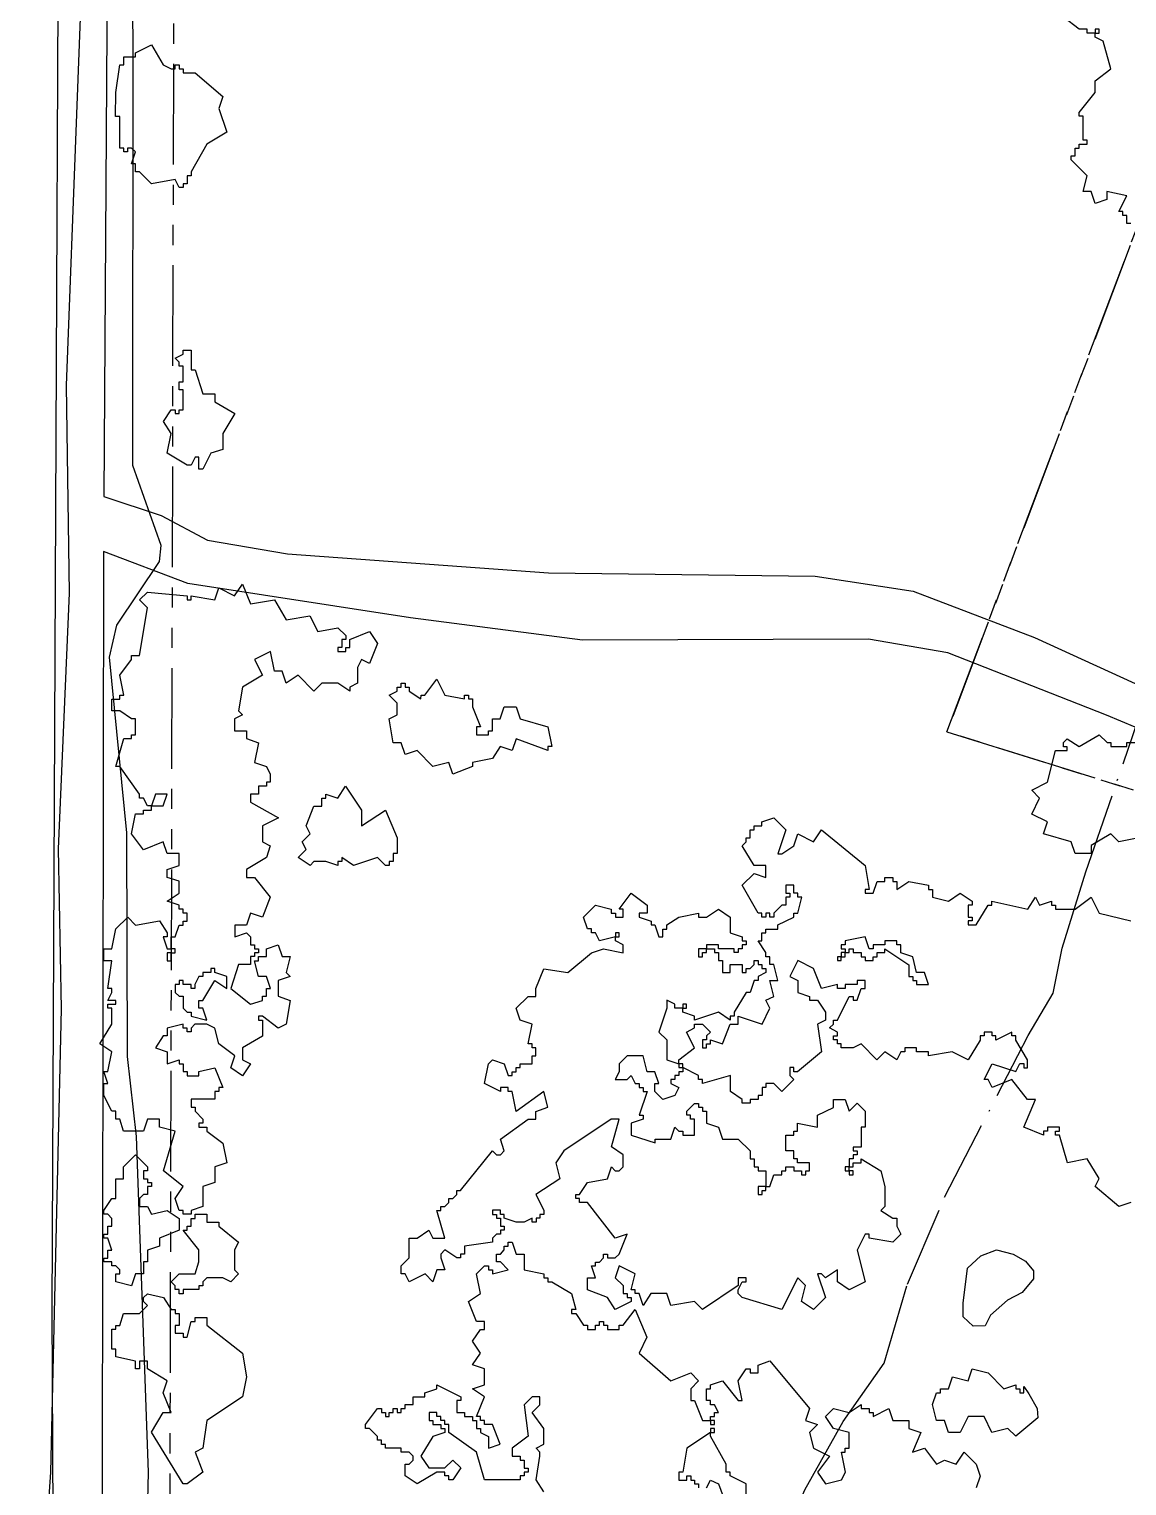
# Model space of a CAD drawing. Header units: metres. Extents: x -400 to 800, y -650 to 500.
# Drawn here: x -57.3 to 11.9, y -593.6 to -501.8 of the extents above; entities that cross this region are included whole.
import ezdxf

# ---------------------------------------------------------------- set-up
doc = ezdxf.new("R2010")
doc.units = ezdxf.units.M
doc.header["$LTSCALE"] = 2
doc.linetypes.add('DASHDOT', pattern=[3.556, 2.54, -0.508, 0, -0.508])
doc.linetypes.add('PHANTOM', pattern=[6.35, 3.175, -0.635, 0.635, -0.635, 0.635, -0.635])
for name, color, linetype in [('SITE-PATH', 84, 'CONTINUOUS'), ('SITE-PROPERTY', 7, 'PHANTOM'), ('SITE-SETBACK-WATER', 1, 'DASHDOT'), ('SITE-TREE-CANOPY', 94, 'CONTINUOUS'), ('TOPO-CONTOUR-MINOR', 9, 'CONTINUOUS')]:
    doc.layers.add(name, color=color, linetype=linetype)

msp = doc.modelspace()

# ---------------------------------------------------------------- linework, layer by layer
at = {"layer": 'SITE-PATH'}
for points in [[(24.214, -550.697), (10.648, -545.033), (0.638, -541.094), (-4.357, -540.225), (-22.386, -540.3), (-33.231, -538.886), (-47.268, -536.726), (-52.585, -534.701), (-52.702, -607.862), (-52.596, -650), (-55.593, -650), (-55.629, -621.755), (-55.827, -582.543), (-55.166, -440.248)], [(-52.24, -478.859), (-52.571, -531.23), (-48.958, -532.432), (-46.026, -533.979), (-40.989, -534.847), (-24.525, -536.04), (-7.71, -536.254), (-1.543, -537.2), (6.117, -540.116), (17.845, -545.479)]]:
    msp.add_lwpolyline(points, dxfattribs=at)
at = {"layer": 'SITE-PROPERTY'}
msp.add_lwpolyline([(105.718, -428.302), (58.419, -564.15), (0.588, -546.077), (30.062, -467.859), (17.766, -463.319), (27.976, -436.223), (-38.775, -408.915), (-38.76, -402.341), (30.124, -430.528), (39.962, -404.421)], close=True, dxfattribs=at)
msp.add_lwpolyline([(30.062, -467.859), (0.588, -546.077), (56.749, -563.627), (54.98, -572.314), (53.696, -575.929), (51.787, -582.459), (46.005, -592.792), (42.679, -600.033), (41.549, -603.704), (41.12, -606.251), (38.91, -613.492), (38.088, -617.208), (41.525, -620.423), (44.745, -621.858), (46.597, -624.083), (39.329, -624.004), (35.716, -627.964), (33.954, -634.182), (31.28, -640.611), (27.928, -650), (-48.534, -650), (-47.922, -408.88)], dxfattribs=at)
at = {"layer": 'SITE-SETBACK-WATER'}
msp.add_lwpolyline([(439.23, -650), (-19.786, -650), (-19.612, -644.954), (-19.053, -639.604), (-17.923, -634.345), (-16.84, -631.069), (-16.472, -627.873), (-15.49, -623.25), (-13.838, -618.129), (-13.518, -612.172), (-12.929, -607.924), (-11.873, -603.098), (-10.346, -598.4), (-8.363, -593.875), (-5.944, -589.568), (-3.364, -585.884), (-1.905, -580.91), (0.445, -575.424), (5.709, -565.228), (7.29, -562.555), (7.862, -559.719), (9.35, -554.909), (13.891, -541.704)], dxfattribs=at)
at = {"layer": 'SITE-TREE-CANOPY'}
for points in [[(12.182, -514.009), (11.929, -514.009), (11.929, -513.508), (11.676, -513.508), (11.677, -513.252), (11.431, -513.252), (11.929, -512.262), (10.681, -512.006), (10.68, -512.507), (9.93, -512.752), (9.677, -512.006), (9.179, -512.006), (9.432, -511.005), (8.429, -510.004), (8.429, -509.759), (8.682, -509.759), (8.682, -509.259), (8.927, -509.259), (8.927, -509.003), (9.432, -509.003), (9.432, -508.758), (9.18, -508.758), (9.18, -507.256), (8.927, -507.256), (8.927, -507.012), (9.931, -505.755), (9.931, -505.009), (10.927, -504.253), (10.429, -502.507), (9.931, -502.262), (9.931, -502.006), (9.433, -502.006), (9.433, -501.761), (8.928, -501.761), (7.932, -501.005)], [(12.681, -552.753), (11.432, -553.009), (10.927, -552.508), (9.679, -553.253), (9.678, -553.754), (8.682, -553.754), (8.43, -553.008), (6.683, -552.507), (6.929, -551.762), (5.933, -551.261), (6.431, -550.26), (5.933, -549.76), (6.929, -549.259), (7.428, -547.257), (8.178, -547.257), (8.178, -547.013), (7.933, -547.012), (7.933, -546.757), (8.178, -546.512), (8.929, -547.002), (10.178, -546.256), (10.683, -546.757), (10.928, -546.757), (10.928, -547.002), (11.931, -547.002), (11.931, -546.757), (12.429, -546.757)], [(12.18, -575.757), (11.429, -576.002), (9.928, -574.755), (10.181, -574.255), (9.43, -573.009), (8.181, -573.253), (7.677, -571.507), (7.431, -571.507), (7.431, -571.262), (7.677, -571.262), (7.677, -571.006), (6.933, -571.006), (6.933, -571.262), (6.68, -571.262), (6.68, -571.507), (5.432, -571.006), (6.183, -569.26), (5.678, -569.26), (4.682, -568.003), (3.433, -568.503), (3.18, -568.002), (2.928, -568.002), (3.433, -567.012), (4.927, -567.502), (5.18, -567.002), (5.432, -567.002), (5.432, -567.257), (5.678, -567.257), (5.678, -566.757), (4.928, -565.511), (4.928, -565.255), (4.682, -565.255), (4.682, -565.01), (3.679, -565.511), (3.679, -565.255), (3.433, -565.255), (3.433, -565.01), (2.928, -565.01), (2.928, -565.255), (2.683, -565.255), (2.683, -565.511), (1.932, -566.756), (0.929, -566.256), (-0.573, -566.511), (-0.573, -566.255), (-1.323, -566.255), (-1.323, -566.011), (-2.067, -566.01), (-2.067, -566.255), (-2.319, -566.255), (-2.572, -566.756), (-3.322, -566.255), (-3.821, -566.755), (-4.817, -565.754), (-5.322, -566.01), (-6.072, -566.01), (-6.072, -565.754), (-6.318, -565.754), (-6.318, -565.509), (-6.57, -565.509), (-6.57, -565.253), (-6.318, -565.253), (-6.318, -565.009), (-6.823, -564.753), (-6.57, -564.508), (-6.57, -564.252), (-6.318, -564.252), (-5.567, -562.762), (-5.321, -562.762), (-5.321, -563.007), (-5.069, -563.007), (-4.823, -562.261), (-4.571, -562.261), (-4.571, -561.761), (-5.069, -561.761), (-5.069, -562.005), (-5.819, -562.005), (-5.819, -562.261), (-6.317, -562.261), (-6.317, -562.005), (-7.321, -562.261), (-7.818, -561.004), (-8.822, -560.503), (-9.32, -561.504), (-8.822, -561.76), (-8.822, -562.505), (-8.071, -562.761), (-8.071, -563.006), (-7.573, -563.006), (-7.068, -563.752), (-7.068, -564.252), (-7.573, -564.508), (-7.321, -566.254), (-8.823, -567.511), (-9.068, -567.511), (-9.068, -567.255), (-9.321, -567.255), (-9.321, -567.756), (-9.068, -568.012), (-9.819, -568.757), (-10.317, -568.256), (-10.822, -568.256), (-10.822, -568.512), (-11.068, -568.512), (-11.068, -569.013), (-11.32, -569.013), (-11.32, -569.257), (-11.818, -569.257), (-11.818, -569.502), (-12.323, -569.502), (-12.323, -569.257), (-13.067, -568.756), (-13.067, -567.755), (-14.821, -568.256), (-14.821, -568.011), (-15.073, -568.011), (-15.073, -567.755), (-16.069, -567.254), (-16.069, -567.01), (-16.322, -567.01), (-16.322, -566.754), (-15.318, -566.009), (-15.823, -565.007), (-15.318, -564.752), (-15.318, -564.507), (-14.82, -564.507), (-14.322, -565.008), (-14.568, -565.252), (-14.568, -565.508), (-14.82, -565.508), (-14.82, -566.009), (-14.568, -566.009), (-14.568, -565.753), (-14.322, -565.753), (-14.322, -565.508), (-13.572, -565.753), (-13.073, -564.507), (-12.568, -564.507), (-12.568, -564.007), (-11.067, -564.507), (-10.569, -563.506), (-10.821, -563.006), (-10.323, -562.761), (-10.569, -561.76), (-10.07, -561.76), (-10.323, -560.759), (-10.568, -560.759), (-10.568, -560.258), (-10.821, -560.258), (-10.821, -560.002), (-11.319, -559.257), (-11.073, -559.257), (-11.073, -558.756), (-10.821, -558.756), (-10.821, -558.512), (-10.07, -558.512), (-10.07, -558.256), (-9.067, -557.756), (-9.067, -557.511), (-8.821, -557.511), (-8.568, -556.51), (-8.821, -556.51), (-8.821, -556.254), (-9.073, -556.254), (-9.073, -555.753), (-9.571, -555.753), (-9.572, -556.254), (-9.319, -556.254), (-9.319, -556.51), (-9.572, -556.51), (-9.572, -557.01), (-9.817, -557.01), (-10.322, -557.511), (-10.322, -557.755), (-10.568, -557.755), (-10.568, -557.511), (-10.82, -557.511), (-10.82, -557.755), (-11.073, -557.755), (-11.073, -557.511), (-11.319, -557.511), (-12.321, -555.753), (-11.571, -555.008), (-10.82, -555.253), (-10.82, -554.507), (-11.571, -554.507), (-12.321, -553.261), (-12.068, -553.005), (-12.068, -552.761), (-11.823, -552.761), (-11.823, -552.26), (-11.57, -552.26), (-11.57, -552.004), (-11.072, -552.004), (-11.072, -551.76), (-10.321, -551.504), (-9.571, -552.26), (-10.069, -553.762), (-9.817, -553.762), (-9.073, -553.262), (-8.82, -552.505), (-7.817, -553.006), (-7.319, -552.261), (-4.569, -554.508), (-4.317, -556.01), (-4.57, -556.01), (-4.57, -556.255), (-4.072, -556.255), (-3.819, -555.509), (-3.321, -555.509), (-3.321, -555.254), (-2.823, -555.254), (-2.823, -555.51), (-2.57, -555.51), (-2.57, -556.01), (-1.82, -555.51), (-0.571, -555.755), (-0.571, -556.01), (-0.318, -556.01), (-0.319, -556.511), (0.678, -556.756), (1.428, -556.255), (2.179, -556.756), (2.179, -557.012), (1.933, -557.012), (1.933, -557.757), (2.179, -557.757), (2.179, -558.002), (1.933, -558.002), (1.933, -558.258), (2.431, -558.258), (3.182, -557.012), (3.427, -557.012), (3.428, -556.756), (5.679, -557.257), (6.178, -556.512), (6.43, -557.013), (7.181, -556.757), (7.181, -557.002), (7.433, -557.002), (7.433, -557.257), (8.682, -557.258), (9.678, -556.512), (10.183, -557.503), (12.182, -558.003)], [(-24.821, -594.006), (-25.319, -593.26), (-25.073, -591.759), (-25.073, -591.503), (-25.319, -591.258), (-24.821, -591.002), (-24.821, -590.012), (-25.571, -589.011), (-25.073, -588.51), (-25.073, -588.01), (-25.571, -588.01), (-26.069, -588.51), (-25.817, -590.502), (-26.82, -591.258), (-26.82, -591.758), (-26.322, -591.758), (-26.322, -592.003), (-26.07, -592.003), (-26.07, -592.504), (-25.817, -592.504), (-25.817, -592.76), (-26.07, -592.76), (-26.07, -593.004), (-26.322, -593.004), (-26.322, -593.26), (-28.567, -593.26), (-29.072, -591.502), (-30.819, -590.256), (-30.819, -589.755), (-31.071, -589.755), (-31.071, -589.511), (-31.324, -589.511), (-31.324, -589.255), (-31.569, -589.255), (-31.569, -589.01), (-32.067, -589.01), (-32.067, -589.511), (-31.822, -589.511), (-31.822, -589.755), (-31.317, -589.755), (-31.317, -590.011), (-31.071, -590.011), (-31.071, -590.256), (-31.822, -590.512), (-32.573, -591.757), (-32.068, -592.503), (-31.072, -592.503), (-30.573, -592.003), (-30.068, -592.503), (-30.574, -593.259), (-30.819, -593.259), (-30.819, -593.004), (-31.072, -593.004), (-31.072, -592.759), (-31.57, -592.759), (-32.818, -593.504), (-33.569, -593.003), (-33.569, -592.258), (-33.323, -592.258), (-33.071, -592.002), (-33.071, -591.757), (-33.323, -591.502), (-33.821, -591.513), (-33.821, -591.257), (-34.817, -591.257), (-34.817, -591.012), (-35.07, -591.012), (-35.07, -590.756), (-35.322, -590.756), (-35.322, -590.511), (-35.82, -590.011), (-36.073, -590.011), (-36.073, -589.755), (-35.322, -588.754), (-35.07, -588.754), (-35.07, -589.01), (-34.817, -589.01), (-34.817, -589.254), (-34.572, -589.254), (-34.572, -589.01), (-34.319, -589.01), (-34.319, -588.754), (-34.073, -588.754), (-34.074, -589.01), (-33.821, -589.01), (-33.821, -588.754), (-33.568, -588.754), (-33.568, -588.509), (-33.07, -588.509), (-33.07, -588.009), (-32.32, -588.009), (-32.32, -587.753), (-31.569, -587.508), (-31.569, -587.253), (-30.068, -588.009), (-30.068, -588.254), (-30.32, -588.254), (-30.32, -589.01), (-29.822, -589.01), (-29.822, -589.255), (-29.317, -589.255), (-29.317, -589.511), (-29.072, -589.511), (-29.072, -590.012), (-28.819, -590.012), (-28.819, -590.256), (-28.321, -590.512), (-28.321, -591.258), (-27.571, -591.002), (-28.069, -589.756), (-28.567, -589.756), (-28.567, -589.511), (-28.819, -589.511), (-28.819, -589.255), (-29.072, -589.255), (-28.573, -588.009), (-29.317, -587.509), (-28.573, -587.253), (-28.573, -586.252), (-29.317, -586.007), (-28.819, -585.262), (-29.324, -584.505), (-28.818, -583.76), (-28.573, -583.76), (-28.573, -583.26), (-29.071, -583.259), (-29.569, -582.002), (-28.818, -581.502), (-29.07, -580.256), (-28.572, -579.756), (-28.32, -579.756), (-28.32, -580.011), (-28.067, -580.011), (-28.067, -580.256), (-27.071, -580.012), (-27.569, -579.511), (-27.822, -579.511), (-27.821, -579.01), (-27.569, -579.01), (-27.323, -578.755), (-27.323, -578.51), (-27.071, -578.51), (-27.071, -578.254), (-26.818, -578.254), (-26.573, -579.011), (-26.068, -579.011), (-26.068, -580.012), (-24.819, -580.257), (-24.819, -580.513), (-24.574, -580.513), (-24.567, -580.757), (-24.321, -580.757), (-23.073, -581.503), (-22.82, -582.504), (-23.073, -582.504), (-23.073, -582.76), (-22.82, -582.76), (-22.322, -583.505), (-22.07, -583.505), (-22.07, -583.761), (-21.572, -583.761), (-21.572, -583.505), (-21.319, -583.505), (-21.319, -583.261), (-21.073, -583.261), (-21.073, -583.505), (-20.821, -583.505), (-20.821, -583.761), (-20.07, -583.761), (-20.07, -583.506), (-19.818, -583.506), (-19.067, -582.505), (-18.324, -584.262), (-18.822, -585.252), (-16.823, -587.01), (-15.567, -586.51), (-15.069, -587.01), (-15.567, -587.511), (-15.567, -588.256), (-15.322, -588.256), (-14.817, -589.502), (-14.319, -589.502), (-14.319, -589.257), (-14.073, -589.257), (-14.073, -589.002), (-13.821, -589.002), (-14.073, -588.512), (-14.319, -588.512), (-14.319, -588.256), (-14.571, -588.256), (-14.571, -587.511), (-14.318, -587.511), (-14.318, -587.255), (-13.568, -587.01), (-12.572, -588.256), (-12.319, -588.256), (-12.572, -587.011), (-12.073, -586.254), (-11.821, -586.254), (-11.821, -586.51), (-11.323, -586.51), (-11.323, -586.01), (-10.572, -585.754), (-8.068, -588.758), (-8.321, -589.503), (-7.57, -589.759), (-8.068, -590.259), (-7.823, -591.261), (-6.82, -591.761), (-7.571, -592.762), (-7.073, -593.508), (-6.069, -593.252), (-5.817, -592.763), (-6.069, -591.506), (-5.824, -591.506), (-5.824, -591.261), (-5.571, -591.261), (-5.571, -590.26), (-6.567, -590.004), (-7.072, -589.258), (-6.567, -588.758), (-5.571, -589.003), (-4.82, -588.502), (-4.82, -588.758), (-4.322, -588.758), (-4.322, -589.003), (-4.069, -589.003), (-4.069, -589.259), (-3.073, -588.758), (-2.821, -589.504), (-1.818, -589.504), (-1.818, -590.004), (-1.067, -590.26), (-1.572, -591.506), (-0.822, -591.262), (-0.071, -592.252), (0.427, -592.007), (1.178, -592.252), (1.683, -591.507), (2.433, -592.252), (2.679, -593.009), (2.433, -593.754)], [(-12.068, -594.252), (-12.067, -593.507), (-13.07, -593.006), (-13.07, -592.762), (-13.323, -592.761), (-13.323, -592.261), (-14.319, -590.503), (-14.319, -590.258), (-15.82, -591.259), (-16.073, -592.761), (-16.319, -592.761), (-16.319, -593.262), (-15.821, -593.262), (-15.82, -593.006), (-15.568, -593.006), (-15.568, -593.262), (-15.322, -593.262), (-15.322, -593.506), (-15.07, -593.507), (-15.07, -593.762)], [(-14.572, -593.762), (-14.319, -593.262), (-13.821, -593.507), (-13.071, -595.509)]]:
    msp.add_lwpolyline(points, dxfattribs=at)
for points in [[(10.177, -502.006), (10.177, -501.761), (9.931, -501.761), (9.931, -502.006)], [(-48.323, -504.256), (-48.07, -504.256), (-48.07, -504.011), (-47.817, -504.011), (-47.817, -504.256), (-47.572, -504.256), (-47.572, -504.512), (-46.821, -504.512), (-45.068, -506.002), (-45.32, -506.759), (-44.823, -508.261), (-46.071, -509.006), (-47.068, -510.752), (-47.068, -511.008), (-47.32, -511.008), (-47.32, -511.508), (-47.573, -511.508), (-47.573, -511.753), (-47.819, -511.753), (-48.071, -511.252), (-49.572, -511.508), (-50.323, -510.752), (-50.568, -510.751), (-50.568, -510.262), (-50.821, -510.262), (-50.568, -509.506), (-50.821, -509.261), (-51.073, -509.261), (-51.073, -509.506), (-51.319, -509.506), (-51.319, -509.261), (-51.571, -509.261), (-51.571, -507.258), (-51.824, -507.258), (-51.823, -505.757), (-51.57, -504.01), (-51.318, -504.01), (-51.318, -503.51), (-50.567, -503.51), (-50.567, -503.254), (-49.571, -502.754), (-48.821, -504.011)], [(-47.07, -523.255), (-46.817, -523.255), (-46.319, -524.757), (-45.569, -524.757), (-45.569, -525.258), (-44.32, -526.003), (-45.071, -527.26), (-45.071, -528.261), (-45.822, -528.506), (-46.32, -529.507), (-46.573, -529.507), (-46.572, -528.761), (-46.818, -528.761), (-47.071, -529.262), (-47.323, -529.262), (-48.572, -528.505), (-48.319, -527.26), (-48.817, -526.503), (-48.319, -525.758), (-48.073, -525.758), (-48.073, -526.003), (-47.821, -526.003), (-47.821, -525.758), (-47.568, -525.758), (-47.568, -524.512), (-47.821, -524.512), (-47.82, -524.011), (-47.568, -524.011), (-47.568, -523.01), (-47.82, -523.01), (-47.82, -522.754), (-48.073, -522.51), (-47.568, -522.254), (-47.568, -522.009), (-47.07, -522.009)], [(-49.817, -550.753), (-50.069, -550.252), (-50.322, -550.252), (-50.322, -550.007), (-51.57, -548.261), (-51.823, -548.261), (-51.317, -546.503), (-50.819, -546.503), (-50.819, -546.259), (-50.567, -546.259), (-50.567, -545.257), (-50.819, -545.257), (-51.57, -544.757), (-52.068, -544.757), (-52.068, -544.011), (-51.57, -544.011), (-51.57, -543.756), (-51.317, -543.756), (-51.569, -542.51), (-50.819, -541.509), (-50.819, -541.253), (-50.32, -541.253), (-49.822, -538.261), (-50.32, -537.76), (-49.822, -537.26), (-47.317, -537.505), (-47.317, -537.76), (-47.072, -537.761), (-47.072, -537.505), (-45.571, -537.761), (-45.318, -537.004), (-44.322, -537.505), (-43.817, -536.76), (-43.319, -538.006), (-41.818, -537.761), (-41.067, -539.007), (-39.573, -538.752), (-39.068, -539.753), (-37.819, -539.508), (-37.321, -540.009), (-37.321, -540.254), (-37.567, -540.254), (-37.567, -540.754), (-37.819, -540.754), (-37.819, -541.01), (-37.321, -541.01), (-37.321, -540.754), (-37.069, -540.754), (-37.069, -540.254), (-35.82, -539.753), (-35.322, -540.51), (-35.82, -541.756), (-36.318, -541.511), (-36.571, -542.011), (-36.571, -543.013), (-37.069, -543.257), (-37.069, -543.502), (-37.82, -543.012), (-38.823, -543.012), (-39.321, -543.502), (-40.317, -542.511), (-41.068, -543.012), (-41.32, -542.255), (-41.818, -542.255), (-42.071, -541.009), (-43.067, -541.51), (-42.569, -542.511), (-43.818, -543.256), (-44.07, -544.758), (-43.818, -545.003), (-44.323, -545.258), (-44.323, -546.004), (-43.573, -546.004), (-43.573, -546.504), (-42.822, -546.76), (-43.068, -548.006), (-42.317, -548.262), (-42.072, -548.752), (-42.072, -549.252), (-42.317, -549.252), (-42.317, -549.508), (-42.823, -549.508), (-42.823, -550.008), (-43.321, -550.008), (-43.321, -550.509), (-41.567, -551.51), (-42.57, -552.011), (-42.571, -553.012), (-42.072, -553.257), (-42.318, -554.002), (-43.567, -554.758), (-43.567, -555.259), (-43.069, -555.259), (-42.073, -556.505), (-42.571, -557.762), (-43.322, -557.506), (-43.567, -558.262), (-44.318, -558.262), (-44.318, -559.007), (-43.568, -558.752), (-43.322, -559.007), (-43.322, -559.508), (-43.07, -559.508), (-43.07, -559.753), (-42.817, -559.753), (-42.817, -560.009), (-43.07, -560.009), (-43.07, -560.253), (-43.322, -560.253), (-43.322, -560.754), (-44.073, -560.754), (-44.571, -562.255), (-43.323, -563.257), (-42.572, -563.012), (-42.572, -562.756), (-42.319, -562.756), (-42.319, -562.256), (-42.067, -562.256), (-42.319, -561.51), (-42.817, -561.51), (-43.07, -560.509), (-42.817, -560.509), (-42.817, -560.253), (-42.319, -560.254), (-42.319, -559.753), (-41.568, -559.508), (-41.323, -560.254), (-40.818, -560.254), (-41.071, -561.255), (-40.818, -561.511), (-41.569, -561.755), (-41.569, -562.756), (-40.818, -563.012), (-41.071, -564.503), (-41.569, -564.759), (-42.572, -564.002), (-42.818, -564.002), (-42.818, -564.258), (-42.572, -564.258), (-42.572, -565.259), (-43.821, -566.004), (-43.821, -566.761), (-43.323, -567.005), (-43.821, -567.762), (-44.572, -567.261), (-44.319, -566.505), (-45.322, -565.759), (-45.568, -564.758), (-46.073, -564.502), (-46.823, -564.502), (-47.069, -564.758), (-47.069, -565.003), (-47.322, -565.003), (-47.322, -564.758), (-47.567, -564.758), (-47.567, -564.502), (-48.57, -564.758), (-48.57, -565.258), (-48.823, -565.258), (-49.321, -566.003), (-48.571, -566.259), (-48.571, -567.005), (-47.82, -566.76), (-47.82, -567.005), (-47.567, -567.005), (-47.568, -567.505), (-47.322, -567.505), (-47.322, -567.761), (-46.571, -567.761), (-46.571, -567.506), (-45.568, -567.261), (-45.07, -568.507), (-45.323, -568.507), (-45.323, -568.752), (-45.568, -568.752), (-45.568, -569.252), (-47.07, -569.252), (-47.07, -569.752), (-46.817, -569.753), (-46.817, -570.008), (-46.319, -570.509), (-46.319, -570.754), (-46.572, -570.754), (-46.572, -571.01), (-46.067, -571.01), (-46.067, -571.254), (-45.071, -572.011), (-44.818, -573.257), (-45.569, -573.513), (-45.569, -574.503), (-46.32, -574.758), (-46.32, -576.004), (-47.071, -576.26), (-47.071, -576.505), (-47.569, -576.505), (-47.569, -576.26), (-47.821, -576.26), (-48.067, -575.503), (-47.569, -574.758), (-48.817, -573.757), (-48.073, -571.254), (-49.069, -571.009), (-49.069, -570.509), (-49.82, -570.508), (-50.073, -571.254), (-51.321, -571.254), (-51.567, -570.508), (-51.819, -570.508), (-51.819, -570.008), (-52.072, -570.008), (-52.57, -569.006), (-52.569, -568.261), (-52.317, -568.261), (-52.569, -567.505), (-52.317, -567.505), (-52.071, -566.259), (-52.822, -565.758), (-52.071, -564.512), (-52.071, -563.511), (-52.323, -563.511), (-52.323, -563.255), (-51.818, -563.255), (-51.818, -563.011), (-52.323, -563.011), (-52.071, -562.51), (-52.07, -562.254), (-52.323, -562.254), (-52.07, -560.508), (-52.568, -560.508), (-52.568, -559.762), (-52.07, -559.763), (-51.817, -558.506), (-51.067, -557.76), (-50.569, -558.261), (-49.067, -558.005), (-48.569, -558.762), (-48.569, -559.007), (-48.822, -559.007), (-48.57, -559.752), (-48.317, -559.752), (-48.317, -559.007), (-48.071, -559.007), (-47.819, -558.262), (-47.573, -558.262), (-47.573, -558.006), (-47.321, -558.006), (-47.32, -557.505), (-47.573, -557.505), (-47.573, -557.26), (-47.819, -557.26), (-47.818, -557.005), (-48.569, -556.76), (-47.818, -556.259), (-47.818, -555.503), (-48.569, -555.258), (-48.569, -554.757), (-47.818, -554.502), (-47.818, -553.756), (-48.569, -553.756), (-48.821, -553.011), (-50.07, -553.511), (-50.82, -552.51), (-50.568, -551.253), (-50.069, -551.253), (-50.069, -551.008), (-49.571, -551.009), (-49.571, -550.753)], [(-29.823, -544.004), (-29.823, -543.759), (-29.57, -543.759), (-29.57, -544.004), (-29.317, -544.004), (-29.318, -544.504), (-28.82, -545.761), (-29.072, -545.761), (-29.072, -546.262), (-28.322, -546.262), (-28.322, -546.006), (-28.069, -546.006), (-28.069, -545.261), (-27.571, -545.261), (-27.318, -544.505), (-26.568, -544.505), (-26.322, -545.261), (-24.568, -545.762), (-24.323, -547.008), (-24.569, -547.008), (-24.569, -547.252), (-26.568, -546.507), (-26.821, -547.252), (-27.571, -547.007), (-28.069, -547.753), (-29.318, -548.008), (-29.318, -548.253), (-30.567, -548.753), (-30.819, -548.008), (-31.823, -548.253), (-32.819, -547.262), (-33.569, -547.507), (-33.822, -546.762), (-34.32, -546.762), (-34.572, -545.26), (-34.067, -545.004), (-34.067, -544.259), (-34.572, -543.758), (-34.067, -543.502), (-34.067, -543.258), (-33.821, -543.258), (-33.821, -543.002), (-33.569, -543.002), (-33.569, -543.258), (-33.323, -543.258), (-33.323, -543.502), (-32.573, -544.003), (-32.572, -543.758), (-32.32, -543.758), (-31.569, -542.757), (-31.071, -543.759)], [(-48.821, -550.753), (-48.568, -550.008), (-49.319, -550.007), (-49.571, -550.753)], [(-36.32, -551.011), (-36.32, -552.012), (-34.818, -551.011), (-34.068, -552.757), (-34.068, -553.758), (-34.321, -553.758), (-34.321, -554.259), (-34.573, -554.259), (-34.573, -554.504), (-34.819, -554.504), (-35.317, -554.003), (-36.818, -554.503), (-37.569, -554.003), (-37.569, -554.259), (-37.821, -554.258), (-37.821, -554.503), (-38.572, -554.258), (-39.323, -554.258), (-39.568, -554.503), (-40.319, -554.002), (-39.821, -553.502), (-40.073, -553.012), (-39.568, -552.512), (-39.82, -552.011), (-39.322, -550.754), (-38.817, -550.754), (-38.817, -550.254), (-38.571, -550.254), (-38.571, -550.009), (-37.821, -550.254), (-37.323, -549.509)], [(-21.322, -559.256), (-21.568, -558.755), (-21.82, -558.755), (-21.82, -558.51), (-22.073, -558.51), (-22.318, -557.754), (-21.568, -557.008), (-20.572, -557.253), (-20.572, -557.509), (-20.319, -557.509), (-20.319, -557.754), (-19.821, -557.754), (-19.821, -557.253), (-20.073, -557.253), (-19.323, -556.252), (-18.32, -557.009), (-18.32, -557.51), (-18.818, -557.509), (-18.818, -557.754), (-18.067, -558.01), (-18.067, -558.255), (-17.822, -558.255), (-17.569, -559.011), (-17.317, -559.011), (-17.317, -558.511), (-17.071, -558.511), (-17.071, -558.255), (-16.32, -557.755), (-15.072, -557.51), (-15.072, -557.755), (-14.574, -557.755), (-13.823, -557.254), (-13.072, -557.755), (-13.073, -558.756), (-12.322, -559.012), (-12.322, -559.257), (-12.069, -559.257), (-12.069, -559.502), (-12.322, -559.502), (-12.322, -559.757), (-12.568, -559.757), (-12.568, -560.002), (-12.82, -560.002), (-12.82, -559.757), (-13.823, -559.757), (-13.823, -559.512), (-14.567, -559.512), (-14.567, -559.757), (-14.069, -559.757), (-14.069, -560.002), (-13.823, -560.002), (-13.823, -560.502), (-13.571, -560.503), (-13.571, -561.259), (-13.073, -561.259), (-13.073, -560.758), (-12.322, -560.759), (-12.322, -561.259), (-12.07, -561.259), (-12.07, -561.003), (-11.817, -561.003), (-11.572, -560.759), (-11.572, -560.503), (-11.319, -560.503), (-11.319, -560.759), (-11.073, -560.759), (-11.074, -561.003), (-10.821, -561.003), (-10.821, -561.259), (-11.319, -561.504), (-11.319, -561.76), (-11.572, -561.76), (-11.817, -562.505), (-12.07, -562.505), (-12.821, -563.762), (-12.821, -564.007), (-13.073, -564.007), (-13.073, -564.262), (-13.817, -563.762), (-15.318, -564.262), (-15.318, -564.006), (-16.069, -563.761), (-16.069, -563.506), (-16.567, -563.505), (-16.567, -563.261), (-17.072, -563.005), (-17.072, -563.505), (-17.57, -565.007), (-17.072, -565.508), (-17.072, -566.754), (-16.322, -567.01), (-16.322, -567.254), (-16.069, -567.254), (-16.069, -567.51), (-16.322, -567.51), (-16.322, -567.755), (-16.567, -567.755), (-16.567, -568.011), (-16.82, -568.011), (-16.82, -568.255), (-16.322, -568.511), (-16.568, -569.012), (-17.318, -569.256), (-17.823, -568.756), (-17.823, -568.255), (-17.571, -568.255), (-17.823, -567.51), (-18.321, -567.51), (-18.574, -566.509), (-19.57, -566.508), (-20.068, -567.009), (-20.068, -567.51), (-20.321, -568.01), (-19.57, -568.01), (-19.317, -567.754), (-19.072, -568.255), (-18.819, -568.255), (-18.819, -568.511), (-18.567, -568.511), (-18.567, -568.756), (-18.321, -568.756), (-18.82, -570.257), (-18.567, -570.257), (-18.567, -570.502), (-19.318, -570.758), (-19.318, -571.503), (-17.817, -572.004), (-17.817, -571.759), (-16.821, -571.759), (-16.568, -571.003), (-16.322, -571.259), (-16.07, -571.259), (-16.07, -571.504), (-15.319, -571.504), (-15.319, -570.503), (-15.572, -570.502), (-15.572, -570.258), (-15.817, -570.258), (-15.817, -570.002), (-15.319, -569.513), (-15.073, -569.513), (-15.073, -569.757), (-14.821, -569.757), (-14.821, -570.002), (-14.568, -570.002), (-14.568, -570.758), (-13.818, -571.003), (-13.572, -571.76), (-12.569, -571.76), (-11.819, -572.505), (-11.819, -573.006), (-11.573, -573.006), (-11.573, -573.506), (-11.321, -573.507), (-11.321, -573.762), (-10.823, -573.762), (-10.823, -574.752), (-10.57, -574.753), (-10.318, -574.007), (-9.82, -574.007), (-9.82, -573.763), (-9.567, -573.752), (-9.567, -573.507), (-9.069, -573.507), (-9.069, -573.752), (-8.571, -573.752), (-8.571, -574.008), (-8.318, -574.008), (-8.318, -573.752), (-8.073, -573.752), (-8.073, -573.262), (-8.823, -573.262), (-8.823, -573.006), (-9.069, -573.006), (-9.069, -572.506), (-9.567, -572.506), (-9.567, -571.505), (-9.069, -571.505), (-9.069, -571.26), (-8.823, -571.26), (-8.823, -570.759), (-7.567, -571.004), (-7.567, -570.259), (-6.571, -569.759), (-6.571, -569.258), (-5.82, -569.258), (-5.568, -570.003), (-5.07, -569.503), (-4.572, -570.004), (-4.572, -571.005), (-4.817, -571.005), (-4.818, -572.262), (-5.323, -572.262), (-5.323, -572.506), (-5.07, -572.506), (-5.07, -572.762), (-5.323, -572.762), (-5.323, -573.007), (-5.568, -573.007), (-5.568, -573.507), (-5.323, -573.507), (-5.323, -573.252), (-4.818, -573.252), (-4.818, -573.007), (-3.569, -573.752), (-3.317, -574.754), (-3.317, -576.011), (-3.569, -576.255), (-2.819, -576.756), (-2.573, -576.756), (-2.573, -577.257), (-2.321, -577.757), (-2.819, -578.258), (-4.32, -578.002), (-4.32, -577.757), (-4.573, -577.757), (-5.071, -578.758), (-4.573, -580.76), (-5.57, -581.261), (-6.32, -580.76), (-6.32, -580.004), (-7.071, -580.504), (-7.323, -580.259), (-7.569, -580.259), (-7.071, -581.761), (-7.822, -582.506), (-8.572, -582.005), (-8.319, -581.004), (-8.817, -580.504), (-9.821, -582.506), (-12.318, -581.76), (-12.571, -581.504), (-12.571, -581.26), (-12.318, -580.759), (-12.073, -580.759), (-12.073, -580.503), (-12.571, -580.503), (-12.571, -581.004), (-14.823, -582.505), (-15.321, -582.005), (-16.822, -582.26), (-17.067, -581.504), (-18.071, -581.504), (-18.569, -582.26), (-18.821, -581.503), (-19.067, -581.503), (-19.067, -581.259), (-19.319, -581.259), (-19.067, -580.258), (-20.07, -579.757), (-20.322, -580.502), (-19.817, -581.003), (-19.817, -581.503), (-19.572, -581.503), (-19.572, -581.759), (-19.319, -581.759), (-19.319, -582.004), (-20.323, -582.504), (-20.821, -581.759), (-22.069, -581.258), (-22.069, -580.502), (-21.571, -580.502), (-21.824, -579.757), (-21.571, -579.757), (-21.571, -579.512), (-21.318, -579.512), (-21.073, -579.256), (-21.073, -579.011), (-20.82, -579.011), (-20.82, -579.256), (-20.322, -579.256), (-20.07, -579.012), (-19.571, -577.755), (-20.322, -578.01), (-22.068, -575.752), (-22.574, -575.752), (-22.574, -575.507), (-22.819, -575.507), (-22.819, -575.262), (-22.574, -575.262), (-22.068, -574.506), (-20.82, -574.262), (-20.567, -573.505), (-20.321, -573.761), (-20.069, -573.761), (-19.823, -573.505), (-19.823, -572.76), (-20.567, -572.259), (-20.068, -570.502), (-20.573, -570.502), (-23.569, -572.504), (-24.067, -573.26), (-23.822, -574.261), (-25.323, -575.262), (-24.819, -576.252), (-24.819, -576.508), (-25.071, -576.508), (-25.071, -576.753), (-25.317, -576.753), (-25.317, -577.008), (-25.569, -577.008), (-25.569, -576.753), (-26.067, -577.008), (-26.572, -577.008), (-27.323, -576.752), (-27.323, -576.508), (-27.569, -576.508), (-27.568, -576.252), (-28.074, -576.252), (-28.074, -576.507), (-27.821, -576.508), (-27.821, -576.752), (-27.569, -576.752), (-27.569, -577.253), (-27.323, -577.253), (-27.323, -577.509), (-27.569, -577.509), (-27.569, -577.753), (-27.821, -577.753), (-28.067, -578.009), (-28.067, -578.254), (-29.821, -578.509), (-29.821, -579.01), (-30.073, -579.01), (-30.073, -579.255), (-30.319, -579.255), (-31.069, -578.754), (-31.322, -579.01), (-31.322, -579.255), (-31.07, -580.011), (-31.568, -580.011), (-31.82, -580.756), (-32.318, -580.256), (-33.322, -580.756), (-33.567, -580.255), (-33.82, -580.255), (-33.82, -579.755), (-33.321, -579.254), (-33.321, -578.008), (-32.823, -578.008), (-32.072, -577.508), (-31.82, -578.009), (-31.069, -578.009), (-31.567, -576.262), (-31.322, -576.262), (-31.322, -576.006), (-31.069, -576.006), (-30.823, -575.762), (-30.823, -575.506), (-30.571, -575.506), (-30.318, -575.261), (-30.318, -575.005), (-30.073, -575.005), (-28.073, -572.503), (-27.821, -572.759), (-27.568, -572.759), (-27.322, -572.503), (-27.568, -571.758), (-25.821, -570.512), (-25.323, -570.512), (-25.323, -570.012), (-24.572, -569.756), (-24.817, -568.755), (-26.571, -570.011), (-26.817, -568.754), (-27.069, -568.754), (-27.069, -568.51), (-27.567, -568.51), (-27.567, -568.754), (-28.57, -568.254), (-28.318, -567.008), (-28.072, -566.752), (-27.322, -567.008), (-27.069, -567.753), (-26.824, -567.753), (-26.824, -567.509), (-26.571, -567.509), (-26.571, -567.253), (-26.318, -567.253), (-26.318, -567.008), (-25.568, -567.008), (-25.568, -566.508), (-25.322, -566.508), (-25.322, -566.007), (-25.568, -566.007), (-25.568, -565.762), (-25.82, -565.762), (-25.567, -564.505), (-26.318, -564.26), (-26.57, -563.504), (-25.82, -562.759), (-25.322, -562.759), (-25.322, -562.258), (-24.823, -561.013), (-23.322, -561.257), (-21.821, -560.012), (-21.07, -559.756), (-19.821, -560.012), (-19.821, -559.512), (-20.319, -559.256), (-20.319, -559.011)], [(-20.067, -559.011), (-20.067, -558.755), (-20.319, -558.755), (-20.319, -559.011)], [(-5.573, -560.003), (-5.573, -559.758), (-5.321, -559.758), (-5.321, -560.003), (-4.823, -560.003), (-4.823, -560.259), (-4.57, -560.259), (-4.57, -560.504), (-4.072, -560.504), (-4.072, -560.259), (-3.82, -560.259), (-3.82, -560.003), (-3.322, -560.003), (-3.322, -559.759), (-1.82, -560.76), (-1.821, -561.505), (-1.568, -561.505), (-1.568, -561.761), (-1.322, -561.761), (-1.323, -562.006), (-0.572, -562.006), (-0.817, -561.261), (-1.322, -561.261), (-1.568, -560.26), (-2.318, -560.004), (-2.318, -559.503), (-2.571, -559.503), (-2.571, -559.258), (-3.321, -559.258), (-3.321, -559.503), (-4.072, -559.503), (-4.072, -559.759), (-4.318, -559.759), (-4.57, -559.002), (-5.819, -559.258), (-5.819, -559.503), (-6.071, -559.502), (-6.071, -559.758), (-5.819, -559.758), (-5.819, -560.003)], [(-48.57, -560.008), (-48.57, -560.508), (-48.317, -560.508), (-48.317, -560.008)], [(-48.317, -560.008), (-48.071, -560.008), (-48.071, -559.752), (-48.317, -559.752)], [(-15.072, -559.757), (-15.072, -560.258), (-14.82, -560.258), (-14.819, -560.002), (-14.567, -560.002), (-14.567, -559.757)], [(-6.317, -560.259), (-6.317, -560.504), (-6.072, -560.504), (-6.072, -560.259)], [(-5.819, -560.259), (-5.819, -560.003), (-6.072, -560.003), (-6.072, -560.259)], [(-46.823, -562.01), (-46.823, -562.255), (-47.069, -562.255), (-47.069, -562.01), (-47.567, -562.01), (-47.567, -561.754), (-47.819, -561.754), (-47.819, -562.01), (-48.072, -562.01), (-48.072, -562.511), (-47.819, -562.756), (-47.567, -562.756), (-47.567, -563.512), (-47.321, -563.757), (-47.069, -563.757), (-47.069, -564.001), (-46.073, -564.257), (-46.318, -563.512), (-46.571, -563.512), (-46.571, -563.012), (-46.318, -563.012), (-45.567, -561.755), (-44.817, -562.255), (-44.817, -561.51), (-45.567, -561.254), (-45.567, -561.009), (-45.82, -561.009), (-45.82, -561.254), (-46.318, -561.254), (-46.318, -561.51), (-46.57, -561.51)], [(-15.823, -563.506), (-15.823, -563.261), (-16.069, -563.261), (-16.069, -563.506)], [(-50.073, -574.257), (-49.82, -574.257), (-49.82, -574.502), (-49.568, -574.502), (-49.568, -574.758), (-49.821, -574.758), (-49.821, -575.258), (-50.073, -575.258), (-50.319, -575.503), (-50.319, -576.004), (-49.821, -576.004), (-49.568, -576.504), (-48.572, -576.26), (-47.821, -576.76), (-47.822, -577.506), (-49.07, -578.006), (-49.07, -578.507), (-49.821, -578.762), (-49.821, -579.508), (-50.067, -579.508), (-50.067, -580.253), (-50.572, -580.253), (-50.818, -581.009), (-51.821, -580.753), (-51.821, -580.253), (-51.568, -580.253), (-51.568, -580.008), (-51.821, -579.752), (-52.073, -579.752), (-52.073, -579.507), (-52.571, -579.507), (-52.571, -579.262), (-52.319, -579.262), (-52.319, -578.762), (-52.073, -578.762), (-52.318, -578.006), (-52.571, -578.005), (-52.571, -577.761), (-52.318, -577.761), (-52.318, -577.26), (-52.073, -577.26), (-52.073, -576.76), (-52.318, -576.504), (-52.571, -576.504), (-52.571, -576.259), (-52.073, -575.503), (-51.82, -575.503), (-51.82, -574.257), (-51.322, -574.257), (-51.322, -573.512), (-50.571, -572.755), (-49.82, -573.512), (-49.82, -573.757), (-50.073, -573.757)], [(-5.821, -573.507), (-5.821, -573.752), (-5.568, -573.752), (-5.568, -573.507)], [(-5.568, -574.008), (-5.323, -574.008), (-5.323, -573.752), (-5.568, -573.752)], [(-11.321, -574.752), (-11.321, -575.253), (-11.069, -575.253), (-11.069, -575.008), (-10.823, -575.008), (-10.823, -574.752)], [(-46.068, -577.005), (-45.317, -577.005), (-45.317, -577.261), (-44.069, -578.251), (-44.321, -578.752), (-44.321, -580.009), (-44.069, -580.254), (-44.567, -580.754), (-45.072, -580.509), (-46.068, -580.509), (-46.321, -580.754), (-46.321, -581.01), (-46.573, -581.01), (-46.573, -581.255), (-47.57, -581.254), (-47.57, -581.51), (-47.822, -581.51), (-47.822, -581.254), (-48.068, -581.254), (-48.068, -581.01), (-48.32, -580.754), (-47.822, -580.253), (-46.819, -580.253), (-46.573, -579.508), (-46.573, -578.752), (-47.569, -577.506), (-47.324, -577.506), (-47.323, -577.261), (-47.071, -577.261), (-47.071, -576.76), (-46.818, -576.76), (-46.818, -576.505), (-46.068, -576.505)], [(1.607, -582.107), (1.881, -579.893), (2.73, -579.126), (3.705, -578.737), (4.757, -579.015), (5.55, -579.46), (6.048, -580.061), (6.055, -580.573), (5.332, -581.44), (4.413, -581.929), (3.333, -582.875), (2.996, -583.531), (2.245, -583.553), (1.621, -582.975)], [(-50.573, -585.759), (-51.822, -585.503), (-51.821, -585.002), (-52.067, -585.002), (-52.067, -583.757), (-51.821, -583.757), (-51.821, -583.512), (-51.569, -583.512), (-51.323, -582.756), (-50.32, -582.756), (-49.822, -582.255), (-50.067, -582.01), (-50.067, -581.755), (-49.822, -581.51), (-48.818, -581.755), (-48.32, -582.511), (-48.068, -582.511), (-48.068, -582.756), (-47.822, -582.756), (-47.823, -583.512), (-48.068, -583.512), (-48.068, -584.002), (-47.57, -584.002), (-47.57, -584.258), (-47.318, -584.258), (-47.072, -583.257), (-46.819, -583.257), (-46.819, -583.012), (-46.069, -583.012), (-46.069, -583.502), (-43.817, -585.26), (-43.572, -586.761), (-43.818, -588.007), (-46.07, -589.508), (-46.322, -591.255), (-46.821, -591.511), (-46.323, -592.757), (-47.319, -593.502), (-47.572, -593.502), (-49.57, -590.253), (-48.82, -589.007), (-48.321, -589.008), (-48.819, -587.762), (-48.567, -587.005), (-49.822, -586.26), (-49.822, -585.759), (-50.32, -585.759), (-50.32, -586.26), (-50.573, -586.26)], [(5.752, -587.836), (6.271, -588.76), (6.313, -589.349), (4.931, -590.506), (4.433, -590.005), (3.43, -590.261), (2.932, -589.26), (1.929, -589.26), (1.43, -590.261), (0.68, -590.261), (0.427, -589.504), (-0.071, -589.504), (-0.323, -588.503), (-0.071, -587.758), (0.182, -587.758), (0.182, -587.502), (0.68, -587.502), (0.933, -586.757), (1.929, -587.002), (2.182, -586.256), (3.178, -586.512), (4.181, -587.502), (4.931, -587.258), (4.931, -587.503), (5.177, -587.503), (5.177, -587.758), (5.429, -587.758), (5.429, -587.358)], [(-14.319, -589.758), (-14.073, -589.758), (-14.073, -589.502), (-14.319, -589.502)], [(-14.073, -590.259), (-14.073, -590.003), (-14.319, -590.003), (-14.319, -590.258)]]:
    msp.add_lwpolyline(points, close=True, dxfattribs=at)
at = {"layer": 'TOPO-CONTOUR-MINOR'}
for points in [[(-50.139, -608.88), (-49.745, -592.758), (-50.518, -571.598), (-51.083, -566.56), (-51.125, -552.453), (-52.215, -541.37), (-51.75, -539.354), (-49.06, -535.324), (-48.958, -534.316), (-50.741, -529.278), (-50.719, -502.073), (-51.131, -488.974)], [(-53.641, -489.981), (-54.955, -524.24), (-54.751, -537.339), (-55.458, -553.461), (-55.257, -563.537), (-55.925, -592.758), (-57.02, -608.88), (-56.201, -623.994), (-56.197, -631.047), (-56.441, -640.116), (-57.279, -649.184)]]:
    msp.add_lwpolyline(points, dxfattribs=at)

doc.saveas('drawing.dxf')
